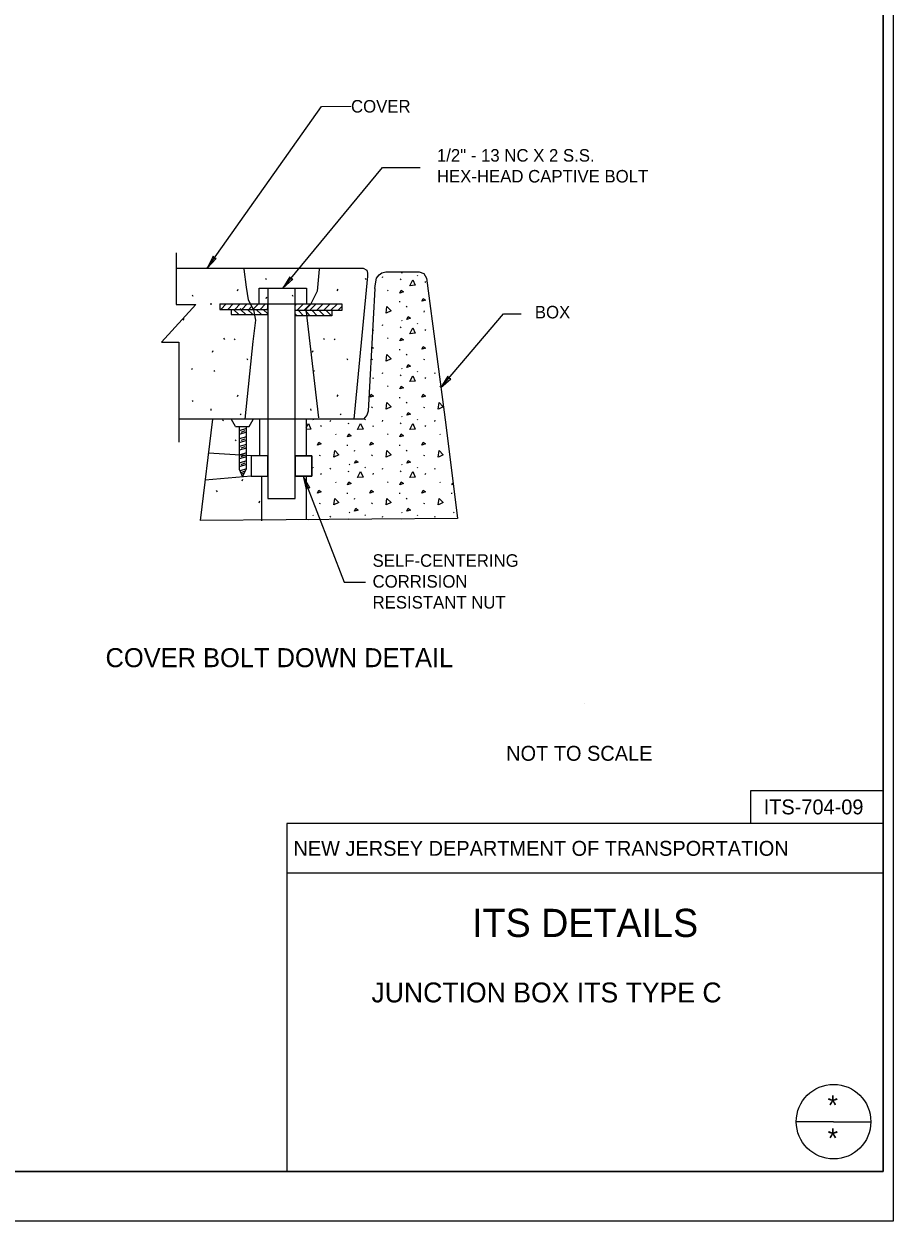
# Model space of a CAD drawing. Extents: x 1023276 to 1024324, y 472083 to 473072.
# Drawn here: x 1024062.3 to 1024324.5, y 472412.3 to 472773.6 of the extents above; entities that cross this region are included whole.
import ezdxf

# ---------------------------------------------------------------- set-up
doc = ezdxf.new("R2010")
doc.units = 0
doc.layers.add('1', color=7, linetype='Continuous')
doc.layers.add('41', color=7, linetype='Continuous')

msp = doc.modelspace()

# ---------------------------------------------------------------- linework, layer by layer
at = {"layer": '1'}
for p, q in [((1024321.5, 472427.3), (1024321.5, 473057.3)), ((1024117.54, 472699.92), (1024152.04, 472748.73)), ((1024152.04, 472748.73), (1024160.95, 472748.77)), ((1024140.39, 472693.89), (1024170.46, 472730.3)), ((1024170.46, 472730.3), (1024181.85, 472730.3)), ((1024108.18, 472704.58), (1024108.18, 472688.91)), ((1024108.09, 472699.92), (1024164.62, 472699.92)), ((1024128.66, 472699.65), (1024129.27, 472694.18)), ((1024151.34, 472699.65), (1024150.73, 472692.96)), ((1024164.62, 472699.92), (1024165.75, 472699.34)), ((1024165.75, 472699.34), (1024165.89, 472698.4)), ((1024165.89, 472698.4), (1024165.89, 472697.45)), ((1024168.59, 472696.91), (1024169.4, 472697.86)), ((1024169.4, 472697.86), (1024170.21, 472698.53)), ((1024170.21, 472698.53), (1024171.42, 472698.8)), ((1024171.42, 472698.8), (1024181.55, 472698.8)), ((1024176.17, 472698.66), (1024176.31, 472698.45)), ((1024180.88, 472697.77), (1024181.02, 472697.56)), ((1024181.55, 472698.8), (1024182.89, 472698.26)), ((1024182.89, 472698.26), (1024183.7, 472696.91)), ((1024129.27, 472694.18), (1024129.88, 472690.33)), ((1024135.12, 472696.87), (1024135.34, 472696.53)), ((1024165.89, 472697.45), (1024161.84, 472654.29)), ((1024165.25, 472696.87), (1024165.47, 472696.53)), ((1024168.09, 472693.74), (1024168.32, 472695.16)), ((1024168.32, 472695.16), (1024168.59, 472696.91)), ((1024170.46, 472697.09), (1024170.6, 472697.4)), ((1024175.91, 472696.36), (1024176.05, 472696.67)), ((1024178.65, 472694.61), (1024179.6, 472696.39)), ((1024180.33, 472694.75), (1024178.69, 472694.61)), ((1024179.6, 472696.39), (1024180.33, 472694.75)), ((1024183.37, 472695.55), (1024183.51, 472695.87)), ((1024183.7, 472696.91), (1024189.51, 472652.64)), ((1024113.03, 472691.84), (1024113.26, 472691.5)), ((1024126.69, 472693.07), (1024126.92, 472693.58)), ((1024133.24, 472689.15), (1024133.24, 472693.89)), ((1024133.24, 472693.89), (1024147.53, 472693.89)), ((1024135.3, 472690.74), (1024135.53, 472691.25)), ((1024135.84, 472693.98), (1024135.84, 472630.4)), ((1024143.16, 472691.84), (1024143.39, 472691.5)), ((1024144.05, 472630.4), (1024144.05, 472693.77)), ((1024147.53, 472693.89), (1024147.53, 472689.12)), ((1024150.73, 472692.96), (1024148.71, 472688.91)), ((1024156.82, 472693.07), (1024157.05, 472693.58)), ((1024168.09, 472693.74), (1024166.12, 472656.72)), ((1024171.99, 472693.32), (1024172.13, 472693.11)), ((1024175.67, 472692.41), (1024176.08, 472693.28)), ((1024176.78, 472692.76), (1024175.67, 472692.41)), ((1024176.08, 472693.28), (1024176.78, 472692.76)), ((1024182.33, 472689.91), (1024182.75, 472690.78)), ((1024182.75, 472690.78), (1024183.45, 472690.26)), ((1024114.1, 472688.91), (1024103.72, 472677.6)), ((1024108.18, 472688.91), (1024114.1, 472688.91)), ((1024118.64, 472689.32), (1024118.7, 472688.81)), ((1024121.36, 472689.12), (1024158.23, 472689.12)), ((1024121.36, 472689.12), (1024121.36, 472687.48)), ((1024121.36, 472687.48), (1024135.84, 472687.48)), ((1024121.65, 472687.48), (1024123.28, 472689.12)), ((1024123.77, 472687.48), (1024125.41, 472689.12)), ((1024124.79, 472687.48), (1024124.79, 472685.91)), ((1024125.52, 472687.48), (1024127.1, 472685.91)), ((1024125.89, 472687.48), (1024127.53, 472689.12)), ((1024127.52, 472687.82), (1024127.74, 472687.48)), ((1024127.64, 472687.48), (1024129.22, 472685.91)), ((1024128.01, 472687.48), (1024129.65, 472689.12)), ((1024129.76, 472687.48), (1024131.34, 472685.91)), ((1024129.88, 472690.33), (1024131.5, 472687.29)), ((1024130.14, 472687.48), (1024130.96, 472688.31)), ((1024130.66, 472688.88), (1024130.9, 472689.12)), ((1024131.39, 472687.49), (1024133.02, 472689.12)), ((1024131.5, 472687.29), (1024132.11, 472684.26)), ((1024132.35, 472687.48), (1024133.93, 472685.91)), ((1024133.5, 472687.48), (1024135.14, 472689.12)), ((1024134.47, 472687.48), (1024135.84, 472686.12)), ((1024135.63, 472687.48), (1024135.84, 472687.69)), ((1024135.84, 472687.48), (1024135.84, 472689.15)), ((1024144.05, 472688.68), (1024144.49, 472689.12)), ((1024158.23, 472687.09), (1024144.05, 472687.09)), ((1024144.59, 472687.09), (1024146.62, 472689.12)), ((1024145.07, 472687.09), (1024146.63, 472685.53)), ((1024146.71, 472687.09), (1024148.74, 472689.12)), ((1024147.19, 472687.09), (1024147.36, 472686.92)), ((1024148.71, 472688.91), (1024147.29, 472687.5)), ((1024147.29, 472687.5), (1024151.14, 472654.7)), ((1024148.44, 472687.09), (1024150.47, 472689.12)), ((1024148.77, 472689.32), (1024148.79, 472689.12)), ((1024149.22, 472687.09), (1024150.78, 472685.53)), ((1024150.56, 472687.09), (1024152.59, 472689.12)), ((1024151.34, 472687.09), (1024152.9, 472685.53)), ((1024152.69, 472687.09), (1024154.71, 472689.12)), ((1024153.46, 472687.09), (1024155.02, 472685.53)), ((1024154.81, 472687.09), (1024156.83, 472689.12)), ((1024155.15, 472687.09), (1024155.15, 472685.53)), ((1024156.93, 472687.09), (1024158.23, 472688.39)), ((1024158.23, 472689.12), (1024158.23, 472687.09)), ((1024171.53, 472686.31), (1024171.8, 472688.31)), ((1024173.06, 472687.02), (1024171.56, 472686.32)), ((1024171.8, 472688.31), (1024173.06, 472687.02)), ((1024175.53, 472689.96), (1024175.56, 472689.65)), ((1024177.71, 472688.11), (1024177.85, 472688.42)), ((1024183.45, 472690.26), (1024182.33, 472689.91)), ((1024183.02, 472686.67), (1024183.16, 472686.99)), ((1024110.33, 472684.17), (1024110.56, 472684.68)), ((1024124.79, 472686.09), (1024124.98, 472685.91)), ((1024124.79, 472685.91), (1024135.84, 472685.91)), ((1024132.11, 472684.26), (1024131.3, 472677.78)), ((1024131.77, 472685.95), (1024131.81, 472685.91)), ((1024144.05, 472685.99), (1024144.5, 472685.53)), ((1024155.15, 472685.53), (1024144.05, 472685.53)), ((1024147.37, 472686.82), (1024148.66, 472685.53)), ((1024176.17, 472684.19), (1024176.31, 472683.98)), ((1024177.78, 472684.44), (1024178.2, 472685.31)), ((1024178.9, 472684.79), (1024177.78, 472684.44)), ((1024178.2, 472685.31), (1024178.9, 472684.79)), ((1024180.88, 472683.3), (1024181.02, 472683.09)), ((1024188.03, 472663.91), (1024206.97, 472686.09)), ((1024206.97, 472686.09), (1024212.33, 472686.09)), ((1024167.62, 472681.08), (1024167.76, 472681.4)), ((1024170.46, 472682.62), (1024170.6, 472682.93)), ((1024175.91, 472681.89), (1024176.05, 472682.2)), ((1024178.65, 472680.14), (1024179.6, 472681.92)), ((1024180.33, 472680.28), (1024178.69, 472680.14)), ((1024179.6, 472681.92), (1024180.33, 472680.28)), ((1024183.37, 472681.08), (1024183.51, 472681.4)), ((1024103.72, 472677.6), (1024109.01, 472677.6)), ((1024109.01, 472677.6), (1024109.01, 472647.42)), ((1024122.51, 472678.76), (1024122.73, 472678.42)), ((1024125.73, 472678.63), (1024125.96, 472678.29)), ((1024131.3, 472677.78), (1024128.87, 472654.29)), ((1024152.63, 472678.76), (1024152.86, 472678.42)), ((1024155.86, 472678.63), (1024156.09, 472678.29)), ((1024167.27, 472676.11), (1024167.7, 472675.79)), ((1024171.99, 472678.85), (1024172.13, 472678.64)), ((1024175.67, 472677.94), (1024176.08, 472678.81)), ((1024176.78, 472678.29), (1024175.67, 472677.94)), ((1024176.08, 472678.81), (1024176.78, 472678.29)), ((1024182.33, 472675.44), (1024182.75, 472676.31)), ((1024182.75, 472676.31), (1024183.45, 472675.79)), ((1024119.16, 472674.56), (1024119.39, 472675.07)), ((1024129.53, 472672.6), (1024129.76, 472672.26)), ((1024149.29, 472674.56), (1024149.52, 472675.07)), ((1024159.66, 472672.6), (1024159.89, 472672.26)), ((1024167.7, 472675.79), (1024167.24, 472675.64)), ((1024167.27, 472672.2), (1024167.41, 472672.52)), ((1024171.53, 472671.84), (1024171.8, 472673.84)), ((1024173.06, 472672.55), (1024171.56, 472671.85)), ((1024171.8, 472673.84), (1024173.06, 472672.55)), ((1024175.53, 472675.49), (1024175.56, 472675.18)), ((1024177.71, 472673.64), (1024177.85, 472673.95)), ((1024183.45, 472675.79), (1024182.33, 472675.44)), ((1024183.02, 472672.2), (1024183.16, 472672.52)), ((1024112.82, 472669.64), (1024113.05, 472669.3)), ((1024119.51, 472669.02), (1024119.74, 472668.68)), ((1024149.64, 472669.02), (1024149.87, 472668.68)), ((1024176.17, 472669.72), (1024176.31, 472669.51)), ((1024177.78, 472669.97), (1024178.2, 472670.84)), ((1024178.9, 472670.32), (1024177.78, 472669.97)), ((1024178.2, 472670.84), (1024178.9, 472670.32)), ((1024180.88, 472668.83), (1024181.02, 472668.62)), ((1024167.62, 472666.61), (1024167.76, 472666.93)), ((1024170.46, 472668.15), (1024170.6, 472668.46)), ((1024175.91, 472667.42), (1024176.05, 472667.73)), ((1024178.65, 472665.67), (1024179.6, 472667.45)), ((1024180.33, 472665.81), (1024178.69, 472665.67)), ((1024179.6, 472667.45), (1024180.33, 472665.81)), ((1024183.37, 472666.61), (1024183.51, 472666.93)), ((1024186.2, 472668.15), (1024186.34, 472668.46)), ((1024126.69, 472661.2), (1024126.92, 472661.71)), ((1024156.82, 472661.2), (1024157.05, 472661.71)), ((1024166.58, 472660.97), (1024167, 472661.84)), ((1024167, 472661.84), (1024167.7, 472661.32)), ((1024171.99, 472664.38), (1024172.13, 472664.17)), ((1024175.67, 472663.47), (1024176.08, 472664.34)), ((1024176.78, 472663.82), (1024175.67, 472663.47)), ((1024176.08, 472664.34), (1024176.78, 472663.82)), ((1024182.33, 472660.97), (1024182.75, 472661.84)), ((1024182.75, 472661.84), (1024183.45, 472661.32)), ((1024187.74, 472664.38), (1024187.88, 472664.17)), ((1024113.03, 472659.97), (1024113.26, 472659.63)), ((1024167.7, 472661.32), (1024166.58, 472660.97)), ((1024167.27, 472657.73), (1024167.41, 472658.05)), ((1024171.53, 472657.37), (1024171.8, 472659.37)), ((1024173.06, 472658.08), (1024171.56, 472657.38)), ((1024171.8, 472659.37), (1024173.06, 472658.08)), ((1024175.53, 472661.02), (1024175.56, 472660.71)), ((1024177.71, 472659.17), (1024177.85, 472659.48)), ((1024183.45, 472661.32), (1024182.33, 472660.97)), ((1024183.02, 472657.73), (1024183.16, 472658.05)), ((1024187.28, 472657.37), (1024187.55, 472659.37)), ((1024188.71, 472658.03), (1024187.31, 472657.38)), ((1024187.55, 472659.37), (1024188.69, 472658.2)), ((1024118.64, 472657.45), (1024118.7, 472656.94)), ((1024127.52, 472655.95), (1024127.75, 472655.61)), ((1024148.77, 472657.45), (1024148.83, 472656.94)), ((1024149.39, 472654.36), (1024149.53, 472654.15)), ((1024157.65, 472655.95), (1024157.87, 472655.61)), ((1024165.72, 472655.51), (1024164.71, 472654.29)), ((1024165.14, 472654.36), (1024165.28, 472654.15)), ((1024166.12, 472656.72), (1024165.72, 472655.51)), ((1024176.17, 472655.25), (1024176.31, 472655.04)), ((1024177.78, 472655.5), (1024178.2, 472656.37)), ((1024178.9, 472655.85), (1024177.78, 472655.5)), ((1024178.2, 472656.37), (1024178.9, 472655.85)), ((1024180.88, 472654.36), (1024181.02, 472654.15)), ((1024161.84, 472654.29), (1024109.01, 472654.29)), ((1024115.5, 472623.72), (1024119.22, 472654.29)), ((1024119.19, 472654), (1024119.22, 472653.95)), ((1024122.22, 472654.16), (1024122.45, 472653.82)), ((1024126.14, 472652.1), (1024124.93, 472654.28)), ((1024126.14, 472652.1), (1024130.24, 472652.1)), ((1024127.25, 472652.1), (1024127.25, 472639.24)), ((1024129.38, 472651.51), (1024127.25, 472650.84)), ((1024127.78, 472650.44), (1024128.98, 472650.87)), ((1024129.38, 472639.34), (1024129.38, 472652.1)), ((1024130.24, 472652.1), (1024131.46, 472654.28)), ((1024133.29, 472654.24), (1024133.29, 472643.3)), ((1024147.41, 472654.29), (1024147.41, 472643.3)), ((1024147.41, 472651.68), (1024148.1, 472652.98)), ((1024148.83, 472651.34), (1024147.41, 472651.22)), ((1024148.1, 472652.98), (1024148.83, 472651.34)), ((1024151.88, 472652.14), (1024152.02, 472652.46)), ((1024154.71, 472653.68), (1024154.85, 472653.99)), ((1024160.16, 472652.95), (1024160.3, 472653.26)), ((1024164.71, 472654.29), (1024161.84, 472654.29)), ((1024162.9, 472651.2), (1024163.85, 472652.98)), ((1024164.58, 472651.34), (1024162.94, 472651.2)), ((1024163.85, 472652.98), (1024164.58, 472651.34)), ((1024167.62, 472652.14), (1024167.76, 472652.46)), ((1024170.46, 472653.68), (1024170.6, 472653.99)), ((1024175.91, 472652.95), (1024176.05, 472653.26)), ((1024178.65, 472651.2), (1024179.6, 472652.98)), ((1024180.33, 472651.34), (1024178.69, 472651.2)), ((1024179.6, 472652.98), (1024180.33, 472651.34)), ((1024183.37, 472652.14), (1024183.51, 472652.46)), ((1024186.2, 472653.68), (1024186.34, 472653.99)), ((1024189.51, 472652.64), (1024193.05, 472624.32)), ((1024126.02, 472648.13), (1024126.25, 472647.79)), ((1024129.38, 472650.38), (1024127.25, 472649.71)), ((1024129.38, 472649.04), (1024127.25, 472648.36)), ((1024129.38, 472647.9), (1024127.25, 472647.23)), ((1024127.78, 472647.97), (1024128.98, 472648.39)), ((1024150.83, 472646.5), (1024151.25, 472647.37)), ((1024151.25, 472647.37), (1024151.95, 472646.85)), ((1024156.25, 472649.91), (1024156.39, 472649.7)), ((1024159.92, 472649), (1024160.34, 472649.87)), ((1024161.04, 472649.35), (1024159.92, 472649)), ((1024160.34, 472649.87), (1024161.04, 472649.35)), ((1024166.58, 472646.5), (1024167, 472647.37)), ((1024167, 472647.37), (1024167.7, 472646.85)), ((1024171.99, 472649.91), (1024172.13, 472649.7)), ((1024175.67, 472649), (1024176.08, 472649.87)), ((1024176.78, 472649.35), (1024175.67, 472649)), ((1024176.08, 472649.87), (1024176.78, 472649.35)), ((1024182.33, 472646.5), (1024182.75, 472647.37)), ((1024182.75, 472647.37), (1024183.45, 472646.85)), ((1024187.74, 472649.91), (1024187.88, 472649.7)), ((1024130.86, 472643.22), (1024117.98, 472644.08)), ((1024129.38, 472646.74), (1024127.25, 472646.07)), ((1024129.38, 472645.61), (1024127.25, 472644.94)), ((1024129.38, 472644.14), (1024127.25, 472643.47)), ((1024127.78, 472645.67), (1024128.98, 472646.1)), ((1024127.78, 472643.07), (1024128.98, 472643.5)), ((1024151.95, 472646.85), (1024150.83, 472646.5)), ((1024151.53, 472643.26), (1024151.67, 472643.58)), ((1024155.78, 472642.9), (1024156.06, 472644.9)), ((1024157.31, 472643.61), (1024155.81, 472642.91)), ((1024156.06, 472644.9), (1024157.31, 472643.61)), ((1024159.78, 472646.55), (1024159.82, 472646.24)), ((1024161.96, 472644.7), (1024162.1, 472645.01)), ((1024167.7, 472646.85), (1024166.58, 472646.5)), ((1024167.27, 472643.26), (1024167.41, 472643.58)), ((1024171.53, 472642.9), (1024171.8, 472644.9)), ((1024173.06, 472643.61), (1024171.56, 472642.91)), ((1024171.8, 472644.9), (1024173.06, 472643.61)), ((1024175.53, 472646.55), (1024175.56, 472646.24)), ((1024177.71, 472644.7), (1024177.85, 472645.01)), ((1024183.45, 472646.85), (1024182.33, 472646.5)), ((1024183.02, 472643.26), (1024183.16, 472643.58)), ((1024187.28, 472642.9), (1024187.55, 472644.9)), ((1024188.8, 472643.61), (1024187.31, 472642.91)), ((1024187.55, 472644.9), (1024188.8, 472643.61)), ((1024129.38, 472643.01), (1024127.25, 472642.34)), ((1024129.38, 472641.76), (1024127.25, 472641.09)), ((1024129.38, 472640.63), (1024127.25, 472639.96)), ((1024127.78, 472640.69), (1024128.98, 472641.12)), ((1024135.84, 472643.3), (1024130.86, 472643.3)), ((1024130.86, 472643.3), (1024130.86, 472637.09)), ((1024144.05, 472643.3), (1024149.13, 472643.3)), ((1024144.15, 472643.3), (1024144.15, 472643.3)), ((1024144.15, 472643.3), (1024144.15, 472643.3)), ((1024149.13, 472643.3), (1024149.13, 472637.09)), ((1024149.39, 472639.89), (1024149.53, 472639.68)), ((1024160.43, 472640.78), (1024160.57, 472640.57)), ((1024162.03, 472641.03), (1024162.45, 472641.9)), ((1024163.15, 472641.38), (1024162.03, 472641.03)), ((1024162.45, 472641.9), (1024163.15, 472641.38)), ((1024165.14, 472639.89), (1024165.28, 472639.68)), ((1024176.17, 472640.78), (1024176.31, 472640.57)), ((1024177.78, 472641.03), (1024178.2, 472641.9)), ((1024178.9, 472641.38), (1024177.78, 472641.03)), ((1024178.2, 472641.9), (1024178.9, 472641.38)), ((1024180.88, 472639.89), (1024181.02, 472639.68)), ((1024130.86, 472637.14), (1024116.99, 472635.92)), ((1024127.25, 472639.24), (1024128.21, 472636.9)), ((1024129.38, 472639.34), (1024127.46, 472638.73)), ((1024127.78, 472638.27), (1024128.98, 472638.7)), ((1024128.74, 472638), (1024127.87, 472637.73)), ((1024128.21, 472636.9), (1024129.38, 472639.34)), ((1024130.86, 472637.09), (1024135.84, 472637.09)), ((1024133.94, 472637.09), (1024133.94, 472623.7)), ((1024149.13, 472637.09), (1024144.05, 472637.09)), ((1024146.53, 472637.09), (1024158.89, 472605.18)), ((1024147.41, 472637.09), (1024147.41, 472623.97)), ((1024151.88, 472637.67), (1024152.02, 472637.99)), ((1024154.71, 472639.21), (1024154.85, 472639.52)), ((1024160.16, 472638.48), (1024160.3, 472638.79)), ((1024162.9, 472636.73), (1024163.85, 472638.51)), ((1024164.58, 472636.87), (1024162.94, 472636.73)), ((1024163.85, 472638.51), (1024164.58, 472636.87)), ((1024167.62, 472637.67), (1024167.76, 472637.99)), ((1024170.46, 472639.21), (1024170.6, 472639.52)), ((1024175.91, 472638.48), (1024176.05, 472638.79)), ((1024178.65, 472636.73), (1024179.6, 472638.51)), ((1024180.33, 472636.87), (1024178.69, 472636.73)), ((1024179.6, 472638.51), (1024180.33, 472636.87)), ((1024183.37, 472637.67), (1024183.51, 472637.99)), ((1024186.2, 472639.21), (1024186.34, 472639.52)), ((1024120.29, 472632.77), (1024120.52, 472632.43)), ((1024128.07, 472635.7), (1024128.3, 472636.21)), ((1024150.83, 472632.03), (1024151.25, 472632.9)), ((1024151.25, 472632.9), (1024151.95, 472632.38)), ((1024156.25, 472635.44), (1024156.39, 472635.23)), ((1024159.92, 472634.53), (1024160.34, 472635.4)), ((1024161.04, 472634.88), (1024159.92, 472634.53)), ((1024160.34, 472635.4), (1024161.04, 472634.88)), ((1024166.58, 472632.03), (1024167, 472632.9)), ((1024167, 472632.9), (1024167.7, 472632.38)), ((1024171.99, 472635.44), (1024172.13, 472635.23)), ((1024175.67, 472634.53), (1024176.08, 472635.4)), ((1024176.78, 472634.88), (1024175.67, 472634.53)), ((1024176.08, 472635.4), (1024176.78, 472634.88)), ((1024182.33, 472632.03), (1024182.75, 472632.9)), ((1024182.75, 472632.9), (1024183.45, 472632.38)), ((1024187.74, 472635.44), (1024187.88, 472635.23)), ((1024191.41, 472634.53), (1024191.67, 472635.06)), ((1024191.73, 472634.63), (1024191.41, 472634.53)), ((1024133.23, 472629.13), (1024133.46, 472629.64)), ((1024135.84, 472630.4), (1024144.05, 472630.4)), ((1024151.95, 472632.38), (1024150.83, 472632.03)), ((1024151.53, 472628.79), (1024151.67, 472629.11)), ((1024155.78, 472628.43), (1024156.06, 472630.43)), ((1024157.31, 472629.14), (1024155.81, 472628.44)), ((1024156.06, 472630.43), (1024157.31, 472629.14)), ((1024159.78, 472632.08), (1024159.82, 472631.77)), ((1024161.96, 472630.23), (1024162.1, 472630.54)), ((1024167.7, 472632.38), (1024166.58, 472632.03)), ((1024167.27, 472628.79), (1024167.41, 472629.11)), ((1024171.53, 472628.43), (1024171.8, 472630.43)), ((1024173.06, 472629.14), (1024171.56, 472628.44)), ((1024171.8, 472630.43), (1024173.06, 472629.14)), ((1024175.53, 472632.08), (1024175.56, 472631.77)), ((1024177.71, 472630.23), (1024177.85, 472630.54)), ((1024183.45, 472632.38), (1024182.33, 472632.03)), ((1024183.02, 472628.79), (1024183.16, 472629.11)), ((1024187.28, 472628.43), (1024187.55, 472630.43)), ((1024188.8, 472629.14), (1024187.31, 472628.44)), ((1024187.55, 472630.43), (1024188.8, 472629.14)), ((1024191.28, 472632.08), (1024191.31, 472631.77)), ((1024149.39, 472625.42), (1024149.53, 472625.21)), ((1024160.43, 472626.31), (1024160.57, 472626.1)), ((1024162.03, 472626.56), (1024162.45, 472627.43)), ((1024163.15, 472626.91), (1024162.03, 472626.56)), ((1024162.45, 472627.43), (1024163.15, 472626.91)), ((1024165.14, 472625.42), (1024165.28, 472625.21)), ((1024176.17, 472626.31), (1024176.31, 472626.1)), ((1024177.78, 472626.56), (1024178.2, 472627.43)), ((1024178.9, 472626.91), (1024177.78, 472626.56)), ((1024178.2, 472627.43), (1024178.9, 472626.91)), ((1024180.88, 472625.42), (1024181.02, 472625.21)), ((1024191.92, 472626.31), (1024192.06, 472626.1)), ((1024193.05, 472624.32), (1024115.5, 472623.72)), ((1024148.06, 472623.97), (1024148.1, 472624.04)), ((1024148.1, 472624.04), (1024148.13, 472623.97)), ((1024154.71, 472624.74), (1024154.85, 472625.05)), ((1024160.19, 472624.07), (1024160.3, 472624.32)), ((1024170.46, 472624.74), (1024170.6, 472625.05)), ((1024175.99, 472624.19), (1024176.05, 472624.32)), ((1024186.2, 472624.74), (1024186.34, 472625.05)), ((1024191.79, 472624.31), (1024191.8, 472624.32)), ((1024158.89, 472605.18), (1024165.28, 472605.18)), ((1024231.55, 472568.48), (1024231.55, 472568.48)), ((1024281.55, 472532.3), (1024281.55, 472542.3)), ((1024281.55, 472542.3), (1024321.55, 472542.3)), ((1024321.55, 472532.3), (1024141.55, 472532.3)), ((1024141.55, 472532.3), (1024141.55, 472427.3)), ((1024321.55, 472517.3), (1024141.55, 472517.3)), ((1024306.55, 472442.3), (1024295.3, 472442.3)), ((1024306.55, 472442.3), (1024317.8, 472442.3)), ((1023331.5, 472427.3), (1024321.5, 472427.3)), ((1024246.71, 472427.3), (1024066.71, 472427.3)), ((1024324.5, 472412.3), (1023276.33, 472412.3))]:
    msp.add_line(p, q, dxfattribs=at)
for points in [[(1024117.54, 472699.92), (1024120.29, 472702.83), (1024119.58, 472702.81), (1024119.36, 472703.49)], [(1024117.54, 472699.92), (1024120.29, 472702.83), (1024119.58, 472702.81), (1024119.36, 472703.49)], [(1024140.39, 472693.89), (1024143.35, 472696.59), (1024142.64, 472696.62), (1024142.48, 472697.31)], [(1024140.39, 472693.89), (1024143.35, 472696.59), (1024142.64, 472696.62), (1024142.48, 472697.31)], [(1024188.03, 472663.91), (1024191.04, 472666.56), (1024190.33, 472666.61), (1024190.18, 472667.3)], [(1024188.03, 472663.91), (1024191.04, 472666.56), (1024190.33, 472666.61), (1024190.18, 472667.3)], [(1024146.53, 472637.09), (1024147.44, 472633.19), (1024147.81, 472633.79), (1024148.49, 472633.6)], [(1024146.53, 472637.09), (1024147.44, 472633.19), (1024147.81, 472633.79), (1024148.49, 472633.6)]]:
    msp.add_lwpolyline(points, close=True, dxfattribs=at)
for points in [[(1024133.94, 472637.09), (1024135.84, 472637.09), (1024135.84, 472643.3), (1024133.29, 472643.3), (1024130.86, 472643.3), (1024130.86, 472643.22), (1024130.86, 472637.14), (1024130.86, 472637.09), (1024133.94, 472637.09)], [(1024147.41, 472637.09), (1024149.13, 472637.09), (1024149.13, 472643.3), (1024147.41, 472643.3), (1024144.05, 472643.3), (1024144.05, 472637.09), (1024147.41, 472637.09)]]:
    msp.add_lwpolyline(points, dxfattribs=at)
msp.add_circle((1024306.55, 472442.3), 11.25, dxfattribs=at)
at = {"layer": '41'}
for points in [[(1023276.33, 473072.3), (1024324.5, 473072.3), (1024324.5, 472412.3), (1023276.33, 472412.3)], [(1023331.5, 473057.3), (1024321.5, 473057.3), (1024321.5, 472427.3), (1023331.5, 472427.3)]]:
    msp.add_lwpolyline(points, close=True, dxfattribs=at)

# ---------------------------------------------------------------- texts
at = {"layer": '1'}
for s, p in [('COVER', (1024160.95, 472746.88)), ('1/2" - 13 NC X 2 S.S.', (1024186.87, 472732.07)), ('HEX-HEAD CAPTIVE BOLT', (1024186.87, 472725.77)), ('BOX', (1024216.42, 472684.75)), ('SELF-CENTERING', (1024167.45, 472609.78)), ('CORRISION', (1024167.45, 472603.48)), ('RESISTANT NUT', (1024167.45, 472597.18))]:
    msp.add_text(s, height=3.78, rotation=360, dxfattribs=at).set_placement(p)
for s, height, p in [('COVER BOLT DOWN DETAIL', 5.7396, (1024086.88, 472579.48)), ('NOT TO SCALE', 4.5, (1024207.76, 472551.23)), ('ITS-704-09', 4.5, (1024285.47, 472535.05)), ('NEW JERSEY DEPARTMENT OF TRANSPORTATION', 4.5, (1024143.57, 472522.55)), ('ITS DETAILS', 8.5, (1024197.49, 472498.05)), ('JUNCTION BOX ITS TYPE C', 6, (1024167.12, 472478.3)), ('*', 6, (1024304.76, 472444.27)), ('*', 6, (1024304.77, 472434.33))]:
    msp.add_text(s, height=height, dxfattribs=at).set_placement(p)

doc.saveas('drawing.dxf')
